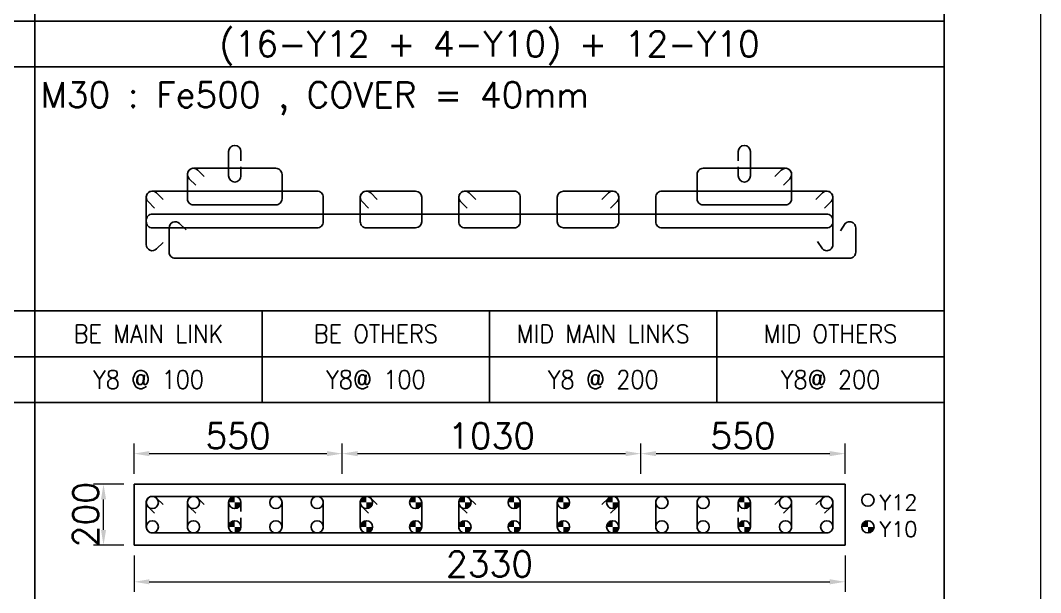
# Model space of a CAD drawing. Header units: millimetres. Extents: x -28339001 to -28288919, y 786803 to 887141.
# Drawn here: x -28324686 to -28314656, y 836182 to 841807 of the extents above; entities that cross this region are included whole.
import ezdxf
from ezdxf.enums import TextEntityAlignment as Align

# ---------------------------------------------------------------- set-up
doc = ezdxf.new("R2010")
doc.units = ezdxf.units.MM
doc.header["$LTSCALE"] = 1000
doc.header["$MEASUREMENT"] = 0
doc.header["$PDMODE"] = 34
doc.header["$PDSIZE"] = -8
doc.layers.get('0').update_dxf_attribs({"lineweight": 5})
for name, color, linetype in [('04 NORMAL TEXT.', 4, 'Continuous'), ('09 COL TEXT-SCH', 2, 'Continuous'), ('14 REINF', 6, 'Continuous'), ('22 TABLE FRAME', 5, 'Continuous'), ('23 STIRRUPS', 5, 'Continuous'), ('TEXT', 4, 'Continuous')]:
    doc.layers.add(name, color=color, linetype=linetype)
doc.layers.add('19 COLUMN', color=1, linetype='Continuous', lineweight=25)
doc.styles.add('ROMANS', font='simplex.shx')
doc.dimstyles.new('D 50', dxfattribs={"dimscale": 100, "dimtxt": 3, "dimasz": 1.5, "dimexe": 1, "dimexo": 1, "dimgap": 0.5, "dimtad": 1, "dimdec": 0, "dimdsep": 46, "dimtxsty": 'ROMANS', "dimcen": 2.5, "dimclrd": 5, "dimclre": 5, "dimclrt": 4, "dimadec": 0, "dimazin": 0, "dimtfac": 1, "dimtdec": 0, "dimtmove": 0, "dimatfit": 3, "dimfxl": 1, "dimlwd": 0, "dimlwe": 0, "dimarcsym": 0})

# ---------------------------------------------------------------- blocks, each defined once
blk = doc.blocks.new('*D49')
at = {"color": 5, "lineweight": 0, "transparency": 16777216}
for p, q in [((-28323568.5659, 836548.0245), (-28323568.5659, 836188.0245)), ((-28316578.5659, 836548.0245), (-28316578.5659, 836188.0245)), ((-28323418.5659, 836288.0245), (-28316728.5659, 836288.0245))]:
    blk.add_line(p, q, dxfattribs=at)
at = {"color": 5, "transparency": 16777216}
for points in [[(-28323418.5659, 836313.0245), (-28323418.5659, 836263.0245), (-28323568.5659, 836288.0245)], [(-28316728.5659, 836263.0245), (-28316728.5659, 836313.0245), (-28316578.5659, 836288.0245)]]:
    blk.add_solid(points, dxfattribs=at)
at = {"layer": 'Defpoints', "color": 0, "transparency": 16777216}
for p in [(-28323568.5659, 836648.0245), (-28316578.5659, 836648.0245), (-28316578.5659, 836288.0245)]:
    blk.add_point(p, dxfattribs=at)
at = {"color": 4, "transparency": 16777216, "insert": (-28320073.5659, 836463.0245), "char_height": 250, "attachment_point": 5, "style": 'ROMANS'}
blk.add_mtext('2330', dxfattribs=at)
blk = doc.blocks.new('*D127')
at = {"color": 5, "lineweight": 0, "transparency": 16777216}
for p, q in [((-28323668.5659, 837248.0245), (-28323968.5659, 837248.0245)), ((-28323868.5659, 836798.0245), (-28323868.5659, 837098.0245)), ((-28323668.5659, 836648.0245), (-28323968.5659, 836648.0245))]:
    blk.add_line(p, q, dxfattribs=at)
at = {"color": 5, "transparency": 16777216}
for points in [[(-28323843.5659, 837098.0245), (-28323893.5659, 837098.0245), (-28323868.5659, 837248.0245)], [(-28323893.5659, 836798.0245), (-28323843.5659, 836798.0245), (-28323868.5659, 836648.0245)]]:
    blk.add_solid(points, dxfattribs=at)
at = {"layer": 'Defpoints', "color": 0, "transparency": 16777216}
for p in [(-28323868.5659, 837248.0245), (-28323568.5659, 837248.0245), (-28323568.5659, 836648.0245)]:
    blk.add_point(p, dxfattribs=at)
at = {"color": 4, "transparency": 16777216, "insert": (-28324043.5659, 836948.0245), "char_height": 250, "attachment_point": 5, "rotation": 90, "style": 'ROMANS'}
blk.add_mtext('200', dxfattribs=at)
blk = doc.blocks.new('*D128')
at = {"color": 5, "lineweight": 0, "transparency": 16777216}
for p, q in [((-28323568.5659, 837348.0245), (-28323568.5659, 837648.0245)), ((-28321521.4607, 837348.0245), (-28321521.4607, 837648.0245)), ((-28323418.5659, 837548.0245), (-28321671.4607, 837548.0245))]:
    blk.add_line(p, q, dxfattribs=at)
at = {"color": 5, "transparency": 16777216}
for points in [[(-28323418.5659, 837573.0245), (-28323418.5659, 837523.0245), (-28323568.5659, 837548.0245)], [(-28321671.4607, 837523.0245), (-28321671.4607, 837573.0245), (-28321521.4607, 837548.0245)]]:
    blk.add_solid(points, dxfattribs=at)
at = {"layer": 'Defpoints', "color": 0, "transparency": 16777216}
for p in [(-28321521.4607, 837548.0245), (-28323568.5659, 837248.0245), (-28321521.4607, 837248.0245)]:
    blk.add_point(p, dxfattribs=at)
at = {"color": 4, "transparency": 16777216, "insert": (-28322545.0133, 837723.0245), "char_height": 250, "attachment_point": 5, "style": 'ROMANS'}
blk.add_mtext('550', dxfattribs=at)
blk = doc.blocks.new('*D129')
at = {"color": 5, "lineweight": 0, "transparency": 16777216}
for p, q in [((-28321521.4607, 837348.0245), (-28321521.4607, 837648.0245)), ((-28318585.9465, 837348.0245), (-28318585.9465, 837648.0245)), ((-28321371.4607, 837548.0245), (-28318735.9465, 837548.0245))]:
    blk.add_line(p, q, dxfattribs=at)
at = {"color": 5, "transparency": 16777216}
for points in [[(-28321371.4607, 837573.0245), (-28321371.4607, 837523.0245), (-28321521.4607, 837548.0245)], [(-28318735.9465, 837523.0245), (-28318735.9465, 837573.0245), (-28318585.9465, 837548.0245)]]:
    blk.add_solid(points, dxfattribs=at)
at = {"layer": 'Defpoints', "color": 0, "transparency": 16777216}
for p in [(-28318585.9465, 837548.0245), (-28321521.4607, 837248.0245), (-28318585.9465, 837248.0245)]:
    blk.add_point(p, dxfattribs=at)
at = {"color": 4, "transparency": 16777216, "insert": (-28320053.7036, 837723.0245), "char_height": 250, "attachment_point": 5, "style": 'ROMANS'}
blk.add_mtext('1030', dxfattribs=at)
blk = doc.blocks.new('*D130')
at = {"color": 5, "lineweight": 0, "transparency": 16777216}
for p, q in [((-28318585.9465, 837348.0245), (-28318585.9465, 837648.0245)), ((-28316578.5659, 837348.0245), (-28316578.5659, 837648.0245)), ((-28318435.9465, 837548.0245), (-28316728.5659, 837548.0245))]:
    blk.add_line(p, q, dxfattribs=at)
at = {"color": 5, "transparency": 16777216}
for points in [[(-28318435.9465, 837573.0245), (-28318435.9465, 837523.0245), (-28318585.9465, 837548.0245)], [(-28316728.5659, 837523.0245), (-28316728.5659, 837573.0245), (-28316578.5659, 837548.0245)]]:
    blk.add_solid(points, dxfattribs=at)
at = {"layer": 'Defpoints', "color": 0, "transparency": 16777216}
for p in [(-28316578.5659, 837548.0245), (-28318585.9465, 837248.0245), (-28316578.5659, 837248.0245)]:
    blk.add_point(p, dxfattribs=at)
at = {"color": 4, "transparency": 16777216, "insert": (-28317582.2562, 837723.0245), "char_height": 250, "attachment_point": 5, "style": 'ROMANS'}
blk.add_mtext('550', dxfattribs=at)

msp = doc.modelspace()

# ---------------------------------------------------------------- hatches: boundary and pattern name
at = {"layer": '14 REINF'}
h = msp.add_hatch(color=6, dxfattribs=at)
edge = h.paths.add_edge_path(flags=0)
edge.add_line((-28322638.6, 837068), (-28322578.6, 837068))
edge.add_line((-28322578.6, 837068), (-28322578.6, 837128))
edge.add_arc((-28322578.6, 837068), 60, 90, 180)
edge = h.paths.add_edge_path(flags=0)
edge.add_line((-28322518.6, 837068), (-28322578.6, 837068))
edge.add_line((-28322578.6, 837068), (-28322578.6, 837008))
edge.add_arc((-28322578.6, 837068), 60, 270, 360)
h = msp.add_hatch(color=6, dxfattribs=at)
edge = h.paths.add_edge_path(flags=0)
edge.add_line((-28321344.3, 837068), (-28321284.3, 837068))
edge.add_line((-28321284.3, 837068), (-28321284.3, 837128))
edge.add_arc((-28321284.3, 837068), 60, 90, 180)
edge = h.paths.add_edge_path(flags=0)
edge.add_line((-28321224.3, 837068), (-28321284.3, 837068))
edge.add_line((-28321284.3, 837068), (-28321284.3, 837008))
edge.add_arc((-28321284.3, 837068), 60, 270, 360)
h = msp.add_hatch(color=6, dxfattribs=at)
edge = h.paths.add_edge_path(flags=0)
edge.add_line((-28320860, 837068), (-28320800, 837068))
edge.add_line((-28320800, 837068), (-28320800, 837128))
edge.add_arc((-28320800, 837068), 60, 90, 180)
edge = h.paths.add_edge_path(flags=0)
edge.add_line((-28320740, 837068), (-28320800, 837068))
edge.add_line((-28320800, 837068), (-28320800, 837008))
edge.add_arc((-28320800, 837068), 60, 270, 360)
h = msp.add_hatch(color=6, dxfattribs=at)
edge = h.paths.add_edge_path(flags=0)
edge.add_line((-28320375.7, 837068), (-28320315.7, 837068))
edge.add_line((-28320315.7, 837068), (-28320315.7, 837128))
edge.add_arc((-28320315.7, 837068), 60, 90, 180)
edge = h.paths.add_edge_path(flags=0)
edge.add_line((-28320255.7, 837068), (-28320315.7, 837068))
edge.add_line((-28320315.7, 837068), (-28320315.7, 837008))
edge.add_arc((-28320315.7, 837068), 60, 270, 360)
h = msp.add_hatch(color=6, dxfattribs=at)
edge = h.paths.add_edge_path(flags=0)
edge.add_line((-28319891.4, 837068), (-28319831.4, 837068))
edge.add_line((-28319831.4, 837068), (-28319831.4, 837128))
edge.add_arc((-28319831.4, 837068), 60, 90, 180)
edge = h.paths.add_edge_path(flags=0)
edge.add_line((-28319771.4, 837068), (-28319831.4, 837068))
edge.add_line((-28319831.4, 837068), (-28319831.4, 837008))
edge.add_arc((-28319831.4, 837068), 60, 270, 360)
h = msp.add_hatch(color=6, dxfattribs=at)
edge = h.paths.add_edge_path(flags=0)
edge.add_line((-28319407.1, 837068), (-28319347.1, 837068))
edge.add_line((-28319347.1, 837068), (-28319347.1, 837128))
edge.add_arc((-28319347.1, 837068), 60, 90, 180)
edge = h.paths.add_edge_path(flags=0)
edge.add_line((-28319287.1, 837068), (-28319347.1, 837068))
edge.add_line((-28319347.1, 837068), (-28319347.1, 837008))
edge.add_arc((-28319347.1, 837068), 60, 270, 360)
h = msp.add_hatch(color=6, dxfattribs=at)
edge = h.paths.add_edge_path(flags=0)
edge.add_line((-28318922.9, 837068), (-28318862.9, 837068))
edge.add_line((-28318862.9, 837068), (-28318862.9, 837128))
edge.add_arc((-28318862.9, 837068), 60, 90, 180)
edge = h.paths.add_edge_path(flags=0)
edge.add_line((-28318802.9, 837068), (-28318862.9, 837068))
edge.add_line((-28318862.9, 837068), (-28318862.9, 837008))
edge.add_arc((-28318862.9, 837068), 60, 270, 360)
h = msp.add_hatch(color=6, dxfattribs=at)
edge = h.paths.add_edge_path(flags=0)
edge.add_line((-28317628.6, 837068), (-28317568.6, 837068))
edge.add_line((-28317568.6, 837068), (-28317568.6, 837128))
edge.add_arc((-28317568.6, 837068), 60, 90, 180)
edge = h.paths.add_edge_path(flags=0)
edge.add_line((-28317508.6, 837068), (-28317568.6, 837068))
edge.add_line((-28317568.6, 837068), (-28317568.6, 837008))
edge.add_arc((-28317568.6, 837068), 60, 270, 360)
h = msp.add_hatch(color=6, dxfattribs=at)
edge = h.paths.add_edge_path(flags=0)
edge.add_line((-28322638.6, 836828), (-28322578.6, 836828))
edge.add_line((-28322578.6, 836828), (-28322578.6, 836888))
edge.add_arc((-28322578.6, 836828), 60, 90, 180)
edge = h.paths.add_edge_path(flags=0)
edge.add_line((-28322518.6, 836828), (-28322578.6, 836828))
edge.add_line((-28322578.6, 836828), (-28322578.6, 836768))
edge.add_arc((-28322578.6, 836828), 60, 270, 360)
h = msp.add_hatch(color=6, dxfattribs=at)
edge = h.paths.add_edge_path(flags=0)
edge.add_line((-28321344.3, 836828), (-28321284.3, 836828))
edge.add_line((-28321284.3, 836828), (-28321284.3, 836888))
edge.add_arc((-28321284.3, 836828), 60, 90, 180)
edge = h.paths.add_edge_path(flags=0)
edge.add_line((-28321224.3, 836828), (-28321284.3, 836828))
edge.add_line((-28321284.3, 836828), (-28321284.3, 836768))
edge.add_arc((-28321284.3, 836828), 60, 270, 360)
h = msp.add_hatch(color=6, dxfattribs=at)
edge = h.paths.add_edge_path(flags=0)
edge.add_line((-28320860, 836828), (-28320800, 836828))
edge.add_line((-28320800, 836828), (-28320800, 836888))
edge.add_arc((-28320800, 836828), 60, 90, 180)
edge = h.paths.add_edge_path(flags=0)
edge.add_line((-28320740, 836828), (-28320800, 836828))
edge.add_line((-28320800, 836828), (-28320800, 836768))
edge.add_arc((-28320800, 836828), 60, 270, 360)
h = msp.add_hatch(color=6, dxfattribs=at)
edge = h.paths.add_edge_path(flags=0)
edge.add_line((-28320375.7, 836828), (-28320315.7, 836828))
edge.add_line((-28320315.7, 836828), (-28320315.7, 836888))
edge.add_arc((-28320315.7, 836828), 60, 90, 180)
edge = h.paths.add_edge_path(flags=0)
edge.add_line((-28320255.7, 836828), (-28320315.7, 836828))
edge.add_line((-28320315.7, 836828), (-28320315.7, 836768))
edge.add_arc((-28320315.7, 836828), 60, 270, 360)
h = msp.add_hatch(color=6, dxfattribs=at)
edge = h.paths.add_edge_path(flags=0)
edge.add_line((-28319891.4, 836828), (-28319831.4, 836828))
edge.add_line((-28319831.4, 836828), (-28319831.4, 836888))
edge.add_arc((-28319831.4, 836828), 60, 90, 180)
edge = h.paths.add_edge_path(flags=0)
edge.add_line((-28319771.4, 836828), (-28319831.4, 836828))
edge.add_line((-28319831.4, 836828), (-28319831.4, 836768))
edge.add_arc((-28319831.4, 836828), 60, 270, 360)
h = msp.add_hatch(color=6, dxfattribs=at)
edge = h.paths.add_edge_path(flags=0)
edge.add_line((-28319407.1, 836828), (-28319347.1, 836828))
edge.add_line((-28319347.1, 836828), (-28319347.1, 836888))
edge.add_arc((-28319347.1, 836828), 60, 90, 180)
edge = h.paths.add_edge_path(flags=0)
edge.add_line((-28319287.1, 836828), (-28319347.1, 836828))
edge.add_line((-28319347.1, 836828), (-28319347.1, 836768))
edge.add_arc((-28319347.1, 836828), 60, 270, 360)
h = msp.add_hatch(color=6, dxfattribs=at)
edge = h.paths.add_edge_path(flags=0)
edge.add_line((-28318922.9, 836828), (-28318862.9, 836828))
edge.add_line((-28318862.9, 836828), (-28318862.9, 836888))
edge.add_arc((-28318862.9, 836828), 60, 90, 180)
edge = h.paths.add_edge_path(flags=0)
edge.add_line((-28318802.9, 836828), (-28318862.9, 836828))
edge.add_line((-28318862.9, 836828), (-28318862.9, 836768))
edge.add_arc((-28318862.9, 836828), 60, 270, 360)
h = msp.add_hatch(color=6, dxfattribs=at)
edge = h.paths.add_edge_path(flags=0)
edge.add_line((-28317628.6, 836828), (-28317568.6, 836828))
edge.add_line((-28317568.6, 836828), (-28317568.6, 836888))
edge.add_arc((-28317568.6, 836828), 60, 90, 180)
edge = h.paths.add_edge_path(flags=0)
edge.add_line((-28317508.6, 836828), (-28317568.6, 836828))
edge.add_line((-28317568.6, 836828), (-28317568.6, 836768))
edge.add_arc((-28317568.6, 836828), 60, 270, 360)
h = msp.add_hatch(color=6, dxfattribs=at)
edge = h.paths.add_edge_path(flags=0)
edge.add_line((-28316413.6, 836828), (-28316353.6, 836828))
edge.add_line((-28316353.6, 836828), (-28316353.6, 836888))
edge.add_arc((-28316353.6, 836828), 60, 90, 180)
edge = h.paths.add_edge_path(flags=0)
edge.add_line((-28316293.6, 836828), (-28316353.6, 836828))
edge.add_line((-28316353.6, 836828), (-28316353.6, 836768))
edge.add_arc((-28316353.6, 836828), 60, 270, 360)

# ---------------------------------------------------------------- linework, layer by layer
msp.add_lwpolyline([(-28339000.9, 869475.8), (-28314656.1, 869475.8), (-28314656.1, 801975.8), (-28339000.9, 801975.8)], close=True)
at = {"layer": '14 REINF', "color": 6}
for centre in [(-28323388.6, 837068), (-28322983.6, 837068), (-28322578.6, 837068), (-28322173.6, 837068), (-28321768.6, 837068), (-28321284.3, 837068), (-28320800, 837068), (-28320315.7, 837068), (-28319831.4, 837068), (-28319347.1, 837068), (-28318862.9, 837068), (-28318378.6, 837068), (-28317973.6, 837068), (-28317568.6, 837068), (-28317163.6, 837068), (-28316758.6, 837068), (-28316353.6, 837090.5), (-28323388.6, 836828), (-28322983.6, 836828), (-28322578.6, 836828), (-28322173.6, 836828), (-28321768.6, 836828), (-28321284.3, 836828), (-28320800, 836828), (-28320315.7, 836828), (-28319831.4, 836828), (-28319347.1, 836828), (-28318862.9, 836828), (-28318378.6, 836828), (-28317973.6, 836828), (-28317568.6, 836828), (-28317163.6, 836828), (-28316758.6, 836828), (-28316353.6, 836828)]:
    msp.add_circle(centre, 60, dxfattribs=at)
at = {"layer": '19 COLUMN', "color": 4}
for points in [[(-28316578.6, 837248), (-28323568.6, 837248)], [(-28323568.6, 837248), (-28323568.6, 836648)], [(-28316578.6, 836648), (-28316578.6, 837248)], [(-28323568.6, 836648), (-28316578.6, 836648)]]:
    msp.add_lwpolyline(points, dxfattribs=at)
at = {"layer": '22 TABLE FRAME', "color": 5, "linetype": 'Continuous'}
for p, q in [((-28324543.6, 863850.8), (-28324543.6, 789225.8)), ((-28315603.6, 863850.8), (-28315603.6, 789225.8)), ((-28332493.6, 841800.8), (-28315603.6, 841800.8)), ((-28336993.6, 841350.8), (-28315603.6, 841350.8)), ((-28332493.6, 838950.8), (-28315603.6, 838950.8)), ((-28322308.6, 838950.8), (-28322308.6, 838050.8)), ((-28320073.6, 838950.8), (-28320073.6, 838050.8)), ((-28317838.6, 838950.8), (-28317838.6, 838050.8)), ((-28332493.6, 838500.8), (-28315603.6, 838500.8)), ((-28332493.6, 838050.8), (-28315603.6, 838050.8))]:
    msp.add_line(p, q, dxfattribs=at)
at = {"layer": '23 STIRRUPS', "color": 5}
for points in [[(-28322518.6, 840368), (-28322518.6, 840278, -1), (-28322638.6, 840278), (-28322638.6, 840518, -1), (-28322518.6, 840518), (-28322518.6, 840428)], [(-28317628.6, 840428), (-28317628.6, 840518, -1), (-28317508.6, 840518), (-28317508.6, 840278, -1), (-28317628.6, 840278), (-28317628.6, 840368)], [(-28322962.4, 840187), (-28323026, 840250.6, -0.668178), (-28322983.6, 840353), (-28322173.6, 840353, -0.4142136), (-28322113.6, 840293), (-28322113.6, 840053, -0.4142136), (-28322173.6, 839993), (-28322983.6, 839993, -0.4142136), (-28323043.6, 840053), (-28323043.6, 840293, -0.6681793), (-28322941.1, 840335.5), (-28322877.5, 840271.8)], [(-28317269.6, 840271.8), (-28317206, 840335.5, -0.6681793), (-28317103.6, 840293), (-28317103.6, 840053, -0.4142136), (-28317163.6, 839993), (-28317973.6, 839993, -0.4142136), (-28318033.6, 840053), (-28318033.6, 840293, -0.4142136), (-28317973.6, 840353), (-28317163.6, 840353, -0.668178), (-28317121.1, 840250.6), (-28317184.8, 840187)], [(-28323367.4, 839962), (-28323431, 840025.6, -0.668178), (-28323388.6, 840128), (-28321768.6, 840128, -0.4142136), (-28321708.6, 840068), (-28321708.6, 839828, -0.4142136), (-28321768.6, 839768), (-28323388.6, 839768, -0.4142136), (-28323448.6, 839828), (-28323448.6, 840068, -0.6681793), (-28323346.1, 840110.5), (-28323282.5, 840046.8)], [(-28321263.1, 839962), (-28321326.7, 840025.6, -0.6682232), (-28321284.3, 840128), (-28320800, 840128, -0.4141037), (-28320740, 840068), (-28320740, 839828, -0.4141037), (-28320800, 839768), (-28321284.3, 839768, -0.4142502), (-28321344.3, 839828), (-28321344.3, 840068, -0.6681793), (-28321241.9, 840110.5), (-28321178.2, 840046.8)], [(-28320294.5, 839962), (-28320358.2, 840025.6, -0.6683588), (-28320315.7, 840128), (-28319831.4, 840128, -0.41436), (-28319771.4, 840068), (-28319771.4, 839828, -0.41436), (-28319831.4, 839768), (-28320315.7, 839768, -0.41436), (-28320375.7, 839828), (-28320375.7, 840068, -0.6681793), (-28320273.3, 840110.5), (-28320209.7, 840046.8)], [(-28318968.9, 840046.8), (-28318905.3, 840110.5, -0.6681793), (-28318802.8, 840068), (-28318802.8, 839828, -0.4142502), (-28318862.8, 839768), (-28319347.1, 839768, -0.4141037), (-28319407.1, 839828), (-28319407.1, 840068, -0.4141037), (-28319347.1, 840128), (-28318862.8, 840128, -0.6682232), (-28318820.4, 840025.6), (-28318884.1, 839962)], [(-28316864.6, 840046.8), (-28316801, 840110.5, -0.6681793), (-28316698.6, 840068), (-28316698.6, 839828, -0.4142136), (-28316758.6, 839768), (-28318378.6, 839768, -0.4142136), (-28318438.6, 839828), (-28318438.6, 840068, -0.4142136), (-28318378.6, 840128), (-28316758.6, 840128, -0.668178), (-28316716.1, 840025.6), (-28316779.8, 839962)], [(-28316848.6, 839633), (-28316801, 839560.6, 0.1989119), (-28316758.6, 839543, 0.4142136), (-28316698.6, 839603), (-28316698.6, 839843, 0.4142136), (-28316758.6, 839903), (-28323388.6, 839903, 0.4142136), (-28323448.6, 839843), (-28323448.6, 839603, 0.6681793), (-28323346.1, 839560.6), (-28323282.5, 839624.2)], [(-28316623.6, 839738), (-28316576, 839810.5, -0.1989119), (-28316533.6, 839828, -0.4142136), (-28316473.6, 839768), (-28316473.6, 839528, -0.4142136), (-28316533.6, 839468), (-28323163.6, 839468, -0.4142136), (-28323223.6, 839528), (-28323223.6, 839768, -0.6681793), (-28323121.1, 839810.5), (-28323057.5, 839746.8)], [(-28323367.4, 836962), (-28323431, 837025.6, -0.668178), (-28323388.6, 837128), (-28316758.6, 837128, -0.4142136), (-28316698.6, 837068), (-28316698.6, 836828, -0.4142136), (-28316758.6, 836768), (-28323388.6, 836768, -0.4142136), (-28323448.6, 836828), (-28323448.6, 837068, -0.6681793), (-28323346.1, 837110.5), (-28323282.5, 837046.8)], [(-28323367.4, 836962), (-28323431, 837025.6, -0.668178), (-28323388.6, 837128), (-28321768.6, 837128, -0.4142136), (-28321708.6, 837068), (-28321708.6, 836828, -0.4142136), (-28321768.6, 836768), (-28323388.6, 836768, -0.4142136), (-28323448.6, 836828), (-28323448.6, 837068, -0.6681793), (-28323346.1, 837110.5), (-28323282.5, 837046.8)], [(-28322962.4, 836962), (-28323026, 837025.6, -0.668178), (-28322983.6, 837128), (-28322173.6, 837128, -0.4142136), (-28322113.6, 837068), (-28322113.6, 836828, -0.4142136), (-28322173.6, 836768), (-28322983.6, 836768, -0.4142136), (-28323043.6, 836828), (-28323043.6, 837068, -0.6681793), (-28322941.1, 837110.5), (-28322877.5, 837046.8)], [(-28322518.6, 836918), (-28322518.6, 836828, -1), (-28322638.6, 836828), (-28322638.6, 837068, -1), (-28322518.6, 837068), (-28322518.6, 836978)], [(-28321263.1, 836962), (-28321326.7, 837025.6, -0.6682232), (-28321284.3, 837128), (-28320800, 837128, -0.4141037), (-28320740, 837068), (-28320740, 836828, -0.4141037), (-28320800, 836768), (-28321284.3, 836768, -0.4142502), (-28321344.3, 836828), (-28321344.3, 837068, -0.6681793), (-28321241.9, 837110.5), (-28321178.2, 837046.8)], [(-28320294.5, 836962), (-28320358.2, 837025.6, -0.6683588), (-28320315.7, 837128), (-28319831.4, 837128, -0.41436), (-28319771.4, 837068), (-28319771.4, 836828, -0.41436), (-28319831.4, 836768), (-28320315.7, 836768, -0.41436), (-28320375.7, 836828), (-28320375.7, 837068, -0.6681793), (-28320273.3, 837110.5), (-28320209.7, 837046.8)], [(-28318968.9, 837046.8), (-28318905.3, 837110.5, -0.6681793), (-28318802.8, 837068), (-28318802.8, 836828, -0.4142502), (-28318862.8, 836768), (-28319347.1, 836768, -0.4141037), (-28319407.1, 836828), (-28319407.1, 837068, -0.4141037), (-28319347.1, 837128), (-28318862.8, 837128, -0.6682232), (-28318820.4, 837025.6), (-28318884.1, 836962)], [(-28316864.6, 837046.8), (-28316801, 837110.5, -0.6681793), (-28316698.6, 837068), (-28316698.6, 836828, -0.4142136), (-28316758.6, 836768), (-28318378.6, 836768, -0.4142136), (-28318438.6, 836828), (-28318438.6, 837068, -0.4142136), (-28318378.6, 837128), (-28316758.6, 837128, -0.668178), (-28316716.1, 837025.6), (-28316779.8, 836962)], [(-28317269.6, 837046.8), (-28317206, 837110.5, -0.6681793), (-28317103.6, 837068), (-28317103.6, 836828, -0.4142136), (-28317163.6, 836768), (-28317973.6, 836768, -0.4142136), (-28318033.6, 836828), (-28318033.6, 837068, -0.4142136), (-28317973.6, 837128), (-28317163.6, 837128, -0.668178), (-28317121.1, 837025.6), (-28317184.8, 836962)], [(-28317628.6, 836978), (-28317628.6, 837068, -1), (-28317508.6, 837068), (-28317508.6, 836828, -1), (-28317628.6, 836828), (-28317628.6, 836918)]]:
    msp.add_lwpolyline(points, format="xyb", dxfattribs=at)

# ---------------------------------------------------------------- texts
at = {"layer": '04 NORMAL TEXT.', "color": 4, "style": 'ROMANS', "width": 0.9}
for s, p in [('BE MAIN LINK', (-28323426.1, 838725.8)), ('BE OTHERS', (-28321191.1, 838725.8)), ('MID MAIN LINKS', (-28318956.1, 838725.8)), ('MID OTHERS', (-28316721.1, 838725.8)), ('Y8 @ 100', (-28323426.1, 838275.8)), ('Y8@ 100', (-28321191.1, 838275.8)), ('Y8 @ 200', (-28318956.1, 838275.8)), ('Y8@ 200', (-28316721.1, 838275.8))]:
    msp.add_text(s, height=180, dxfattribs=at).set_placement(p, align=Align.MIDDLE_CENTER)
at = {"layer": '09 COL TEXT-SCH', "color": 3, "linetype": 'Continuous', "style": 'ROMANS'}
msp.add_text('(16-Y12 + 4-Y10) + 12-Y10', height=250, dxfattribs=at).set_placement((-28320073.6, 841575.8), align=Align.MIDDLE_CENTER)
at = {"layer": 'TEXT', "style": 'ROMANS'}
msp.add_text('M30 : Fe500 , COVER = 40mm', height=250, dxfattribs=at).set_placement((-28324487.3, 840950.8))
for s, p in [('Y12', (-28316241.1, 837068.3)), ('Y10', (-28316241.1, 836805.8))]:
    msp.add_text(s, height=150, dxfattribs=at).set_placement(p, align=Align.MIDDLE_LEFT)

# ---------------------------------------------------------------- dimensions: what is measured, and where the dimension line sits
for p1, p2, distance, text, override, picture, middle in [((-28323568.6, 837248), (-28321521.5, 837248), 300, '550', {"dimtxt": 2.5, "dimtxsty": 'ROMANS'}, '*D128', (-28322545, 837723)), ((-28321521.5, 837248), (-28318585.9, 837248), 300, '1030', {"dimtxt": 2.5, "dimtxsty": 'ROMANS'}, '*D129', (-28320053.7, 837723)), ((-28318585.9, 837248), (-28316578.6, 837248), 300, '550', {"dimtxt": 2.5, "dimtxsty": 'ROMANS'}, '*D130', (-28317582.3, 837723)), ((-28323568.6, 836648), (-28316578.6, 836648), -360, '2330', {"dimtxt": 2.5}, '*D49', (-28320073.6, 836463))]:
    dim = msp.add_aligned_dim(p1=p1, p2=p2, distance=distance, text=text, dimstyle='D 50', override=override)
    dim.commit()
    dim.dimension.update_dxf_attribs({"geometry": picture, "text_midpoint": middle})
dim = msp.add_linear_dim(base=(-28323868.6, 837248), p1=(-28323568.6, 836648), p2=(-28323568.6, 837248), angle=90, text='200', dimstyle='D 50', override={"dimtxt": 2.5})
dim.commit()
dim.dimension.update_dxf_attribs({"geometry": '*D127', "text_midpoint": (-28323868.6, 836948), "dimtype": 161})

doc.saveas('drawing.dxf')
